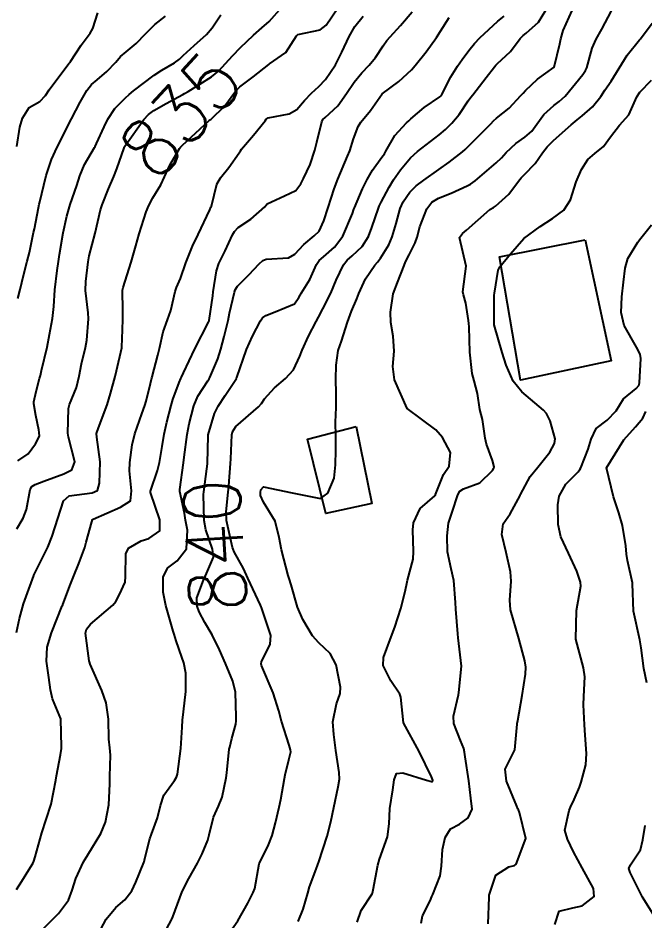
# Model space of a CAD drawing. Header units: metres. Extents: x 307586 to 320046, y 7427249 to 7434250.
# Drawn here: x 319420.1 to 319464, y 7427524.3 to 7427587.5 of the extents above; entities that cross this region are included whole.
import ezdxf
from ezdxf.enums import TextEntityAlignment as Align

# ---------------------------------------------------------------- set-up
doc = ezdxf.new("R2010")
doc.units = ezdxf.units.M
doc.header["$MEASUREMENT"] = 0
for name, color, linetype in [('Cotas', 45, 'Continuous'), ('Curvas de Nivel 1m', 11, 'Continuous'), ('Curvas de Nivel 5m', 15, 'Continuous'), ('Edificações', 30, 'Continuous')]:
    doc.layers.add(name, color=color, linetype=linetype)
doc.styles.add('Style-STANDARD', font='STANDARD.shx')

msp = doc.modelspace()

# ---------------------------------------------------------------- linework, layer by layer
at = {"layer": 'Curvas de Nivel 1m', "flags": 128}
for points, elevation in [([(319419.972, 7427544.502), (319420.193, 7427545.479), (319420.479, 7427546.497), (319420.664, 7427547.022), (319421.187, 7427548.49), (319421.196, 7427548.507), (319421.214, 7427548.553), (319422.166, 7427550.476), (319422.489, 7427551.227), (319422.882, 7427552.466), (319423.275, 7427553.715), (319423.674, 7427554.061), (319425.281, 7427554.267), (319425.648, 7427554.435), (319425.797, 7427554.942), (319425.84, 7427556.432), (319425.607, 7427558.157), (319425.595, 7427558.436), (319425.72, 7427558.819), (319426.33, 7427560.43), (319426.572, 7427561.22), (319426.894, 7427562.425), (319426.994, 7427562.816), (319427.353, 7427564.42), (319427.357, 7427564.467), (319427.415, 7427565.672), (319427.437, 7427566.42), (319427.433, 7427567.087), (319427.4, 7427568.421), (319427.404, 7427568.47), (319427.455, 7427568.639), (319428.014, 7427570.412), (319428.33, 7427571.568), (319428.566, 7427572.404), (319429.062, 7427573.941), (319429.241, 7427574.394), (319429.531, 7427574.934), (319430.094, 7427575.835), (319430.353, 7427576.382), (319430.727, 7427577.212), (319431.389, 7427578.372), (319431.467, 7427578.478), (319431.575, 7427578.594), (319433.487, 7427580.342), (319433.555, 7427580.379), (319433.594, 7427580.406), (319434.584, 7427581.354), (319435.281, 7427582.323), (319435.434, 7427582.513), (319435.627, 7427582.683), (319436.558, 7427583.386), (319437.643, 7427584.261), (319437.708, 7427584.299), (319438.843, 7427585.095), (319439.59, 7427586.271), (319439.674, 7427586.351), (319441.238, 7427586.694), (319441.68, 7427587.008), (319442.503, 7427588.238)], 836), ([(319434.915, 7427523.509), (319435.487, 7427524.312), (319436.181, 7427525.547), (319436.568, 7427526.296), (319436.664, 7427526.577), (319436.973, 7427528.29), (319437.64, 7427529.63), (319437.894, 7427530.281), (319438.125, 7427531.16), (319438.386, 7427532.276), (319438.501, 7427532.802), (319438.751, 7427534.273), (319438.797, 7427534.52), (319439.056, 7427535.589), (319439.185, 7427536.146), (319439.18, 7427536.269), (319439.068, 7427536.613), (319438.537, 7427538.276), (319438.365, 7427539.013), (319437.963, 7427540.281), (319437.141, 7427542.194), (319437.12, 7427542.29), (319437.144, 7427542.438), (319437.755, 7427543.686), (319437.801, 7427544.284), (319437.181, 7427546.093), (319437.13, 7427546.238), (319437.12, 7427546.291), (319437.077, 7427546.4), (319436.178, 7427548.306), (319435.884, 7427548.975), (319435.231, 7427550.137), (319435.149, 7427550.321), (319435.105, 7427550.451), (319434.695, 7427552.326), (319434.664, 7427552.931), (319434.816, 7427554.325), (319434.862, 7427554.751), (319434.98, 7427556.323), (319434.992, 7427556.648), (319435.052, 7427558.323), (319435.106, 7427558.551), (319435.339, 7427558.906), (319436.936, 7427560.296), (319437.133, 7427560.516), (319437.361, 7427560.855), (319438.04, 7427561.617), (319438.832, 7427562.276), (319439.389, 7427562.877), (319439.836, 7427563.828), (319439.994, 7427564.264), (319440.437, 7427565.24), (319440.959, 7427566.255), (319441.122, 7427566.567), (319441.442, 7427567.161), (319441.986, 7427568.242), (319442.38, 7427569.154), (319442.89, 7427570.229), (319443.147, 7427570.555), (319443.482, 7427570.859), (319444.179, 7427571.526), (319444.631, 7427572.209), (319444.875, 7427572.84), (319445.327, 7427574.202), (319445.386, 7427574.34), (319445.529, 7427574.615), (319446.078, 7427575.661), (319446.394, 7427576.192), (319446.864, 7427576.883), (319447.568, 7427577.723), (319448.071, 7427578.173), (319449.585, 7427579.336), (319450.026, 7427579.708), (319450.471, 7427580.141), (319450.982, 7427580.756), (319451.617, 7427581.717), (319451.789, 7427581.959), (319451.931, 7427582.125), (319452.871, 7427583.347), (319453.461, 7427584.103), (319453.543, 7427584.203), (319453.646, 7427584.3), (319454.583, 7427585.167), (319455.264, 7427586.084), (319455.46, 7427586.298), (319455.677, 7427586.451), (319456.546, 7427587.21), (319457.048, 7427588.066)], 841), ([(319439.707, 7427524.262), (319440.065, 7427525.125), (319440.38, 7427526.256), (319440.51, 7427526.693), (319440.968, 7427527.919), (319441.091, 7427528.248), (319441.155, 7427528.428), (319441.75, 7427530.239), (319442, 7427531.243), (319442.204, 7427532.232), (319442.505, 7427533.695), (319442.608, 7427534.227), (319442.584, 7427534.692), (319442.339, 7427536.231), (319442.197, 7427537.346), (319442.144, 7427538.234), (319442.382, 7427539.507), (319442.643, 7427540.227), (319442.677, 7427540.669), (319442.374, 7427542.232), (319441.942, 7427543.029), (319441.158, 7427543.761), (319440.716, 7427544.254), (319440.031, 7427545.411), (319439.67, 7427546.265), (319439.209, 7427547.837), (319439.071, 7427548.271), (319439, 7427548.487), (319438.531, 7427550.277), (319438.38, 7427551.145), (319438.101, 7427552.282), (319437.276, 7427553.609), (319437.066, 7427554.078), (319437.06, 7427554.293), (319437.104, 7427554.475), (319437.289, 7427554.695), (319439.283, 7427554.27), (319441.279, 7427553.885), (319441.795, 7427554.242), (319442.229, 7427555.306), (319442.317, 7427556.235), (319442.348, 7427557.259), (319442.351, 7427558.235), (319442.334, 7427559.226), (319442.37, 7427560.235), (319442.374, 7427561.228), (319442.35, 7427562.235), (319442.361, 7427563.204), (319442.515, 7427564.233), (319442.746, 7427564.897), (319443.165, 7427566.224), (319443.441, 7427566.979), (319443.825, 7427567.841), (319443.955, 7427568.215), (319444.421, 7427569.253), (319445.082, 7427570.204), (319445.261, 7427570.417), (319445.481, 7427570.71), (319446.05, 7427571.639), (319446.301, 7427572.192), (319446.579, 7427573.123), (319446.862, 7427574.187), (319447.066, 7427574.648), (319447.54, 7427575.323), (319447.963, 7427575.757), (319448.5, 7427576.166), (319449.56, 7427576.906), (319450.294, 7427577.414), (319451.208, 7427578.134), (319451.402, 7427578.304), (319451.576, 7427578.471), (319453.201, 7427580.106), (319453.392, 7427580.307), (319453.599, 7427580.49), (319454.495, 7427581.206), (319455.312, 7427582.083), (319455.454, 7427582.252), (319455.627, 7427582.44), (319456.467, 7427583.24), (319457.643, 7427584.06), (319458.03, 7427585.692), (319458.107, 7427586.053), (319458.276, 7427586.648), (319458.894, 7427588.042)], 842), ([(319419.994, 7427526.499), (319420.364, 7427527.084), (319420.966, 7427528.059), (319421.126, 7427528.332), (319421.19, 7427528.487), (319421.283, 7427528.792), (319421.751, 7427530.479), (319422.069, 7427531.412), (319422.412, 7427532.469), (319422.727, 7427534.152), (319422.781, 7427534.464), (319423.058, 7427535.938), (319423.141, 7427536.381), (319423.144, 7427536.459), (319423.093, 7427538.46), (319422.494, 7427539.856), (319422.354, 7427540.471), (319422.244, 7427541.355), (319422.088, 7427542.476), (319422.138, 7427543.46), (319422.432, 7427544.471), (319423.182, 7427546.349), (319423.219, 7427546.423), (319423.235, 7427546.459), (319423.77, 7427547.889), (319423.987, 7427548.452), (319424.346, 7427549.325), (319424.765, 7427550.445), (319424.872, 7427550.81), (319425.26, 7427552.241), (319425.307, 7427552.395), (319425.351, 7427552.439), (319427.272, 7427553.276), (319427.971, 7427553.708), (319428.041, 7427554.402), (319427.9, 7427555.801), (319427.931, 7427556.404), (319428.095, 7427557.629), (319428.263, 7427558.401), (319428.76, 7427559.808), (319428.969, 7427560.396), (319429.059, 7427560.693), (319429.376, 7427561.933), (319429.46, 7427562.311), (319429.478, 7427562.389), (319429.887, 7427563.897), (319429.993, 7427564.384), (319430.243, 7427565.553), (319430.552, 7427566.379), (319430.781, 7427567.035), (319431.096, 7427568.374), (319431.192, 7427568.636), (319431.462, 7427569.276), (319431.847, 7427570.364), (319432.311, 7427571.537), (319432.702, 7427572.352), (319433.52, 7427574.089), (319433.599, 7427574.262), (319433.629, 7427574.339), (319434.013, 7427575.869), (319434.267, 7427576.333), (319434.852, 7427577.035), (319435.57, 7427578.07), (319435.67, 7427578.221), (319435.746, 7427578.318), (319436.572, 7427579.321), (319437.389, 7427580.302), (319437.478, 7427580.418), (319437.596, 7427580.514), (319439.068, 7427580.81), (319439.606, 7427581.116), (319440.148, 7427581.731), (319440.644, 7427582.26), (319441.165, 7427582.717), (319441.632, 7427583.208), (319442.334, 7427584.24), (319442.772, 7427585.117), (319443.277, 7427586.226), (319443.68, 7427586.923), (319444.26, 7427587.642)], 837), ([(319420.014, 7427578.506), (319420.216, 7427579.874), (319420.401, 7427580.502), (319420.866, 7427581.236), (319421.611, 7427581.674), (319422.011, 7427582.09), (319422.27, 7427582.48), (319423.642, 7427584.32), (319423.708, 7427584.394), (319423.759, 7427584.459), (319424.502, 7427585.604), (319425.147, 7427586.445), (319425.339, 7427586.781), (319425.687, 7427587.874)], 832), ([(319420.065, 7427556.502), (319420.796, 7427557.009), (319421.321, 7427557.712), (319421.584, 7427558.231), (319421.577, 7427558.486), (319421.539, 7427558.691), (319421.345, 7427559.679), (319421.202, 7427560.492), (319421.206, 7427560.641), (319421.366, 7427561.364), (319421.596, 7427562.27), (319421.657, 7427562.486), (319421.745, 7427562.843), (319422.126, 7427564.479), (319422.296, 7427565.361), (319422.498, 7427566.474), (319422.601, 7427567.307), (319422.676, 7427568.472), (319422.834, 7427569.837), (319422.932, 7427570.468), (319423, 7427570.948), (319423.241, 7427572.464), (319423.515, 7427573.642), (319423.694, 7427574.285), (319423.748, 7427574.458), (319424.199, 7427575.79), (319424.42, 7427576.451), (319424.755, 7427577.247), (319425.438, 7427578.441), (319425.489, 7427578.525), (319425.576, 7427578.717), (319426.118, 7427579.904), (319426.378, 7427580.432), (319426.86, 7427581.172), (319427.616, 7427581.931), (319427.876, 7427582.159), (319428.173, 7427582.412), (319429.634, 7427583.52), (319430.164, 7427583.858), (319431.04, 7427584.376), (319431.387, 7427584.632), (319431.65, 7427584.875), (319432.437, 7427585.582), (319433.289, 7427586.346), (319433.678, 7427586.825), (319434.284, 7427587.737)], 834), ([(319420.078, 7427567.869), (319420.242, 7427568.502), (319420.471, 7427569.492), (319420.727, 7427570.497), (319420.882, 7427571.095), (319421.18, 7427572.493), (319421.236, 7427572.762), (319421.52, 7427574.23), (319421.573, 7427574.489), (319421.583, 7427574.549), (319422.057, 7427576.482), (319422.432, 7427577.605), (319422.832, 7427578.471), (319423.588, 7427579.943), (319423.753, 7427580.297), (319423.837, 7427580.458), (319424.445, 7427581.617), (319424.914, 7427582.447), (319425.226, 7427582.845), (319425.63, 7427583.189), (319426.314, 7427583.755), (319426.934, 7427584.427), (319427.26, 7427584.813), (319427.654, 7427585.151), (319428.356, 7427585.716), (319429.022, 7427586.4), (319429.68, 7427587.057), (319430.42, 7427587.649)], 833), ([(319420.907, 7427522.848), (319422.574, 7427524.465), (319422.927, 7427524.824), (319423.624, 7427525.765), (319423.875, 7427526.451), (319424.132, 7427527.272), (319424.678, 7427528.443), (319424.786, 7427528.63), (319424.978, 7427528.92), (319425.882, 7427530.427), (319426.208, 7427531.219), (319426.448, 7427532.419), (319426.516, 7427533.896), (319426.529, 7427534.418), (319426.556, 7427535.915), (319426.515, 7427536.418), (319426.458, 7427537.033), (319426.436, 7427538.42), (319426.262, 7427539.581), (319425.959, 7427540.427), (319425.14, 7427542.268), (319425.089, 7427542.441), (319425.078, 7427542.506), (319424.806, 7427544.444), (319424.876, 7427544.733), (319425.169, 7427545.072), (319426.737, 7427546.417), (319426.933, 7427546.668), (319427.194, 7427547.164), (319427.597, 7427548.016), (319427.612, 7427548.406), (319427.635, 7427549.999), (319427.837, 7427550.404), (319428.714, 7427550.922), (319429.243, 7427551.074), (319430.026, 7427551.607), (319430.018, 7427552.382), (319429.378, 7427554.293), (319429.377, 7427554.389), (319429.858, 7427555.824), (319429.994, 7427556.383), (319430.18, 7427557.521), (319430.327, 7427558.38), (319430.512, 7427559.207), (319430.807, 7427560.375), (319430.932, 7427560.802), (319431.377, 7427561.999), (319431.485, 7427562.265), (319431.534, 7427562.368), (319431.688, 7427562.667), (319432.471, 7427564.354), (319433.431, 7427566.228), (319433.465, 7427566.308), (319433.47, 7427566.34), (319433.725, 7427568.062), (319433.76, 7427568.337), (319433.984, 7427569.819), (319434.154, 7427570.333), (319434.595, 7427571.22), (319435.113, 7427572.324), (319435.252, 7427572.576), (319435.508, 7427572.838), (319436.398, 7427573.427), (319437.378, 7427574.301), (319437.438, 7427574.387), (319437.526, 7427574.491), (319438.76, 7427575.057), (319439.54, 7427575.431), (319439.906, 7427575.908), (319440.084, 7427576.265), (319440.556, 7427577.267), (319440.884, 7427578.257), (319441.024, 7427578.81), (319441.368, 7427580.252), (319441.447, 7427580.399), (319441.597, 7427580.54), (319442.477, 7427581.37), (319443.103, 7427582.228), (319443.631, 7427583.03), (319444.175, 7427583.677), (319444.689, 7427584.21), (319445.114, 7427584.742), (319445.663, 7427585.569), (319445.925, 7427585.941), (319446.142, 7427586.195), (319446.884, 7427586.985), (319447.691, 7427587.955)], 838), ([(319425.55, 7427523.071), (319426.255, 7427524.42), (319426.931, 7427525.231), (319427.564, 7427525.776), (319428.06, 7427526.399), (319428.34, 7427527.009), (319428.898, 7427528.391), (319428.914, 7427528.45), (319428.976, 7427528.669), (319429.328, 7427530.048), (319429.441, 7427530.386), (319429.865, 7427531.527), (319430.072, 7427532.38), (319430.299, 7427533.109), (319431.041, 7427534.132), (319431.188, 7427534.368), (319431.25, 7427534.572), (319431.484, 7427536.364), (319431.581, 7427537.867), (319431.616, 7427538.362), (319431.671, 7427538.934), (319431.832, 7427540.359), (319431.841, 7427541.65), (319431.695, 7427542.362), (319431.559, 7427542.776), (319431.158, 7427543.916), (319431.016, 7427544.371), (319430.954, 7427544.583), (319430.45, 7427546.377), (319430.262, 7427547.314), (319430.25, 7427548.38), (319430.575, 7427549.021), (319431.224, 7427549.507), (319431.882, 7427550.36), (319431.95, 7427551.662), (319431.824, 7427552.362), (319431.742, 7427552.838), (319431.426, 7427554.368), (319431.421, 7427554.504), (319431.667, 7427556.365), (319431.717, 7427556.772), (319431.93, 7427558.361), (319432.086, 7427559.104), (319432.406, 7427560.354), (319432.68, 7427561.033), (319433.38, 7427562.121), (319433.473, 7427562.248), (319433.525, 7427562.339), (319434.084, 7427563.645), (319434.289, 7427564.331), (319434.524, 7427565.221), (319434.797, 7427566.326), (319434.909, 7427566.854), (319435.246, 7427568.322), (319435.296, 7427568.48), (319435.457, 7427568.744), (319436.255, 7427569.522), (319436.981, 7427570.305), (319437.235, 7427570.544), (319437.478, 7427570.631), (319439.037, 7427570.72), (319439.484, 7427570.986), (319440.098, 7427571.66), (319440.839, 7427572.257), (319441.179, 7427572.581), (319441.514, 7427573.321), (319441.809, 7427574.246), (319442.223, 7427575.56), (319442.49, 7427576.236), (319443.171, 7427577.828), (319443.316, 7427578.224), (319443.581, 7427579.046), (319443.9, 7427579.907), (319444.096, 7427580.215), (319444.781, 7427581.032), (319445.601, 7427582.2), (319446.761, 7427583.059), (319447.64, 7427583.892), (319447.899, 7427584.176), (319448.68, 7427585.143), (319449.393, 7427586.154), (319449.677, 7427586.58), (319450.29, 7427587.541)], 839), ([(319443.833, 7427524.211), (319444.113, 7427525.03), (319444.887, 7427526.201), (319444.909, 7427526.244), (319444.956, 7427526.476), (319445.287, 7427528.195), (319445.409, 7427528.625), (319445.954, 7427530.186), (319446.09, 7427531.1), (319446.131, 7427532.183), (319446.334, 7427533.478), (319446.43, 7427534.179), (319446.596, 7427534.63), (319447.05, 7427534.667), (319448.69, 7427534.154), (319449.042, 7427534.061), (319449.118, 7427534.074), (319449.135, 7427534.149), (319449.046, 7427534.379), (319448.175, 7427536.159), (319447.093, 7427538.17), (319446.905, 7427539.967), (319446.828, 7427540.174), (319446.202, 7427541.108), (319445.667, 7427542.192), (319445.691, 7427542.735), (319446.228, 7427544.184), (319446.487, 7427544.866), (319446.906, 7427546.174), (319447.205, 7427547.362), (319447.341, 7427548.039), (319447.375, 7427548.168), (319447.761, 7427549.631), (319447.775, 7427550.165), (319447.735, 7427551.686), (319447.794, 7427552.165), (319448.264, 7427553.169), (319449.282, 7427554.07), (319449.318, 7427554.114), (319449.331, 7427554.15), (319449.893, 7427555.555), (319450.286, 7427556.14), (319450.374, 7427557.087), (319449.828, 7427558.145), (319449.338, 7427558.686), (319447.353, 7427560.17), (319446.447, 7427562.184), (319446.327, 7427563.121), (319446.426, 7427564.185), (319446.356, 7427565.249), (319446.206, 7427566.188), (319446.172, 7427566.924), (319446.355, 7427568.191), (319446.655, 7427568.994), (319447.123, 7427570.184), (319447.226, 7427570.434), (319447.484, 7427570.934), (319447.907, 7427571.763), (319448.037, 7427572.172), (319448.234, 7427572.893), (319448.711, 7427574.162), (319449.067, 7427574.619), (319449.534, 7427574.902), (319450.423, 7427575.258), (319451.547, 7427575.761), (319451.786, 7427575.89), (319452.111, 7427576.122), (319453.566, 7427577.365), (319453.937, 7427577.729), (319454.272, 7427578.093), (319454.946, 7427578.72), (319455.584, 7427579.169), (319456.071, 7427579.592), (319456.427, 7427580.072), (319456.911, 7427580.759), (319457.613, 7427581.389), (319457.997, 7427581.675), (319458.403, 7427582.048), (319459.638, 7427583.552), (319459.835, 7427583.834), (319459.925, 7427584.027), (319460.292, 7427585.396), (319460.576, 7427586.021), (319460.973, 7427586.724), (319461.657, 7427588.01)], 843), ([(319448.32, 7427524.156), (319448.423, 7427524.662), (319448.946, 7427525.72), (319449.081, 7427526.018), (319449.141, 7427526.148), (319449.661, 7427527.448), (319449.754, 7427528.142), (319449.813, 7427529.313), (319450.001, 7427530.14), (319450.385, 7427530.753), (319451.007, 7427531.083), (319451.624, 7427531.51), (319451.891, 7427532.117), (319451.806, 7427532.894), (319451.665, 7427534.121), (319451.394, 7427535.799), (319451.349, 7427536.126), (319451.316, 7427536.367), (319451.081, 7427536.93), (319450.612, 7427538.135), (319450.595, 7427538.638), (319450.929, 7427540.132), (319450.955, 7427540.292), (319451.143, 7427542.13), (319450.925, 7427544.132), (319450.897, 7427544.402), (319450.748, 7427546.134), (319450.729, 7427546.603), (319450.611, 7427548.136), (319450.414, 7427548.945), (319450.157, 7427550.141), (319450.132, 7427551.259), (319450.248, 7427552.14), (319450.493, 7427552.915), (319450.897, 7427554.134), (319451.028, 7427554.392), (319451.289, 7427554.54), (319452.433, 7427554.976), (319453.309, 7427555.836), (319453.416, 7427555.995), (319453.434, 7427556.099), (319453.317, 7427556.523), (319452.894, 7427557.672), (319452.802, 7427558.108), (319452.629, 7427559.394), (319452.422, 7427560.114), (319452.27, 7427561.216), (319452.029, 7427562.12), (319451.885, 7427562.619), (319451.728, 7427564.125), (319451.675, 7427565.881), (319451.657, 7427566.127), (319451.635, 7427566.327), (319451.447, 7427567.548), (319451.29, 7427568.132), (319451.247, 7427568.341), (319451.473, 7427570.13), (319451.008, 7427572.135), (319451.212, 7427572.426), (319451.508, 7427572.664), (319453.14, 7427574.106), (319453.38, 7427574.247), (319453.526, 7427574.334), (319454.456, 7427575.174), (319455.136, 7427576.084), (319455.319, 7427576.319), (319455.558, 7427576.549), (319456.304, 7427577.335), (319456.819, 7427578.068), (319457.148, 7427578.494), (319457.582, 7427578.943), (319458.825, 7427580.042), (319459.252, 7427580.381), (319459.602, 7427580.653), (319460.331, 7427581.304), (319460.898, 7427582.017), (319461.189, 7427582.453), (319461.634, 7427583.09), (319462.184, 7427584.002), (319462.741, 7427584.91), (319463.613, 7427585.981), (319463.674, 7427586.052), (319464.502, 7427587.155)], 844), ([(319457.682, 7427524.042), (319457.991, 7427524.986), (319458.941, 7427525.23), (319459.597, 7427525.366), (319460.427, 7427526.015), (319460.391, 7427526.584), (319459.6, 7427528.024), (319458.984, 7427529.149), (319458.565, 7427530.034), (319458.385, 7427530.653), (319458.677, 7427532.033), (319458.786, 7427532.271), (319459.031, 7427532.795), (319459.403, 7427533.663), (319459.525, 7427534.025), (319459.844, 7427535.24), (319459.909, 7427536.022), (319459.809, 7427537.299), (319459.76, 7427538.023), (319459.694, 7427539.437), (319459.703, 7427540.024), (319459.776, 7427541.381), (319459.702, 7427542.024), (319459.163, 7427544.03), (319459.193, 7427546.03), (319459.499, 7427547.738), (319459.473, 7427548.027), (319459.22, 7427548.778), (319458.646, 7427550.036), (319458.096, 7427551.196), (319457.908, 7427552.044), (319457.896, 7427553.424), (319457.977, 7427554.043), (319458.463, 7427554.871), (319459.309, 7427555.746), (319459.441, 7427555.899), (319459.498, 7427556.028), (319460.012, 7427557.337), (319460.226, 7427558.021), (319460.573, 7427558.785), (319461.346, 7427559.35), (319461.985, 7427560.001), (319462.501, 7427560.858), (319463.377, 7427561.572), (319463.563, 7427561.796), (319463.619, 7427561.978), (319463.696, 7427563.681), (319463.66, 7427563.977), (319463.41, 7427564.458), (319462.53, 7427565.994), (319462.338, 7427566.893), (319462.383, 7427567.996), (319462.494, 7427569.026), (319462.618, 7427569.993), (319462.806, 7427570.667), (319463.5, 7427571.813), (319463.565, 7427571.916), (319463.612, 7427571.979), (319464.442, 7427573.042)], 846), ([(319464.135, 7427540.963), (319463.92, 7427541.972), (319463.722, 7427543.409), (319463.632, 7427543.975), (319463.193, 7427545.98), (319463.126, 7427547.895), (319463.115, 7427547.981), (319462.769, 7427549.527), (319462.709, 7427549.988), (319462.661, 7427550.57), (319462.415, 7427551.993), (319462.154, 7427552.879), (319461.798, 7427554.002), (319461.313, 7427556.01), (319462.526, 7427557.992), (319463.342, 7427558.897), (319463.836, 7427559.487), (319464.057, 7427559.973)], 847), ([(319464.927, 7427524.207), (319463.828, 7427525.971), (319462.97, 7427527.696), (319462.884, 7427527.893), (319462.871, 7427527.982), (319462.975, 7427528.233), (319463.671, 7427529.288), (319463.842, 7427529.972), (319464.001, 7427530.977)], 847)]:
    msp.add_lwpolyline(points, dxfattribs=dict(at, elevation=elevation))
at = {"layer": 'Curvas de Nivel 5m', "flags": 128}
for points, elevation in [([(319420.008, 7427551.746), (319420.446, 7427552.498), (319420.672, 7427553.093), (319420.936, 7427554.493), (319421.059, 7427554.719), (319421.287, 7427554.857), (319421.903, 7427555.094), (319423.294, 7427555.611), (319423.868, 7427555.884), (319424.063, 7427556.452), (319423.629, 7427558.157), (319423.574, 7427558.458), (319423.629, 7427560.178), (319423.697, 7427560.457), (319424.175, 7427561.648), (319424.377, 7427562.45), (319424.538, 7427563.302), (319424.813, 7427564.446), (319424.905, 7427564.948), (319425.029, 7427566.444), (319425.006, 7427566.867), (319424.821, 7427568.446), (319424.84, 7427569.066), (319424.997, 7427570.445), (319425.071, 7427570.852), (319425.503, 7427572.44), (319425.866, 7427574.09), (319425.978, 7427574.435), (319426.42, 7427575.545), (319426.795, 7427576.427), (319427.016, 7427576.96), (319427.516, 7427578.421), (319427.532, 7427578.462), (319427.574, 7427578.528), (319428.9, 7427580.4), (319429.229, 7427580.765), (319429.603, 7427581.047), (319430.459, 7427581.533), (319431.62, 7427582.156), (319431.759, 7427582.229), (319432.005, 7427582.364), (319433.633, 7427583.384), (319434.151, 7427583.822), (319434.628, 7427584.33), (319435.107, 7427584.87), (319435.66, 7427585.435), (319436.122, 7427585.86), (319436.59, 7427586.311), (319437.159, 7427586.824), (319437.683, 7427587.269), (319438.595, 7427588.286)], 835), ([(319430.164, 7427523.124), (319430.844, 7427524.371), (319430.868, 7427524.426), (319430.925, 7427524.598), (319431.583, 7427526.36), (319432.041, 7427527.27), (319432.652, 7427528.345), (319432.979, 7427528.998), (319433.375, 7427529.95), (319433.479, 7427530.335), (319433.781, 7427531.563), (319434.128, 7427532.329), (319434.394, 7427532.961), (319434.662, 7427534.324), (319434.706, 7427534.664), (319434.888, 7427536.322), (319434.917, 7427536.47), (319435.074, 7427537.075), (319435.332, 7427538.074), (319435.363, 7427538.316), (319435.367, 7427538.587), (319435.309, 7427540.317), (319435.124, 7427541.092), (319434.614, 7427542.325), (319434.193, 7427543.289), (319433.681, 7427544.335), (319433.172, 7427545.2), (319432.774, 7427545.941), (319432.628, 7427546.348), (319432.611, 7427546.93), (319433.141, 7427548.341), (319433.214, 7427548.459), (319433.784, 7427549.778), (319433.705, 7427550.335), (319433.253, 7427551.67), (319433.13, 7427552.342), (319433.086, 7427554.148), (319433.099, 7427554.343), (319433.307, 7427555.945), (319433.357, 7427556.295), (319433.363, 7427556.34), (319433.399, 7427558.272), (319433.405, 7427558.339), (319433.852, 7427559.831), (319434.099, 7427560.333), (319434.605, 7427561.087), (319435.382, 7427562.278), (319435.398, 7427562.305), (319435.419, 7427562.355), (319436.08, 7427564.313), (319436.499, 7427565.227), (319437.068, 7427566.304), (319437.215, 7427566.523), (319437.437, 7427566.697), (319438.088, 7427566.939), (319439.445, 7427567.504), (319439.765, 7427567.952), (319439.947, 7427568.265), (319440.516, 7427569.206), (319440.996, 7427570.255), (319441.188, 7427570.542), (319441.481, 7427570.801), (319442.25, 7427571.48), (319442.832, 7427572.23), (319443.519, 7427573.837), (319443.613, 7427574.128), (319443.644, 7427574.219), (319444.212, 7427575.545), (319444.53, 7427576.21), (319444.905, 7427576.861), (319445.569, 7427577.761), (319445.755, 7427578.014), (319445.858, 7427578.197), (319446.484, 7427579.291), (319447.303, 7427580.183), (319447.454, 7427580.323), (319447.597, 7427580.463), (319448.53, 7427581.245), (319449.62, 7427581.982), (319449.709, 7427582.062), (319449.76, 7427582.149), (319450.391, 7427583.386), (319450.864, 7427584.138), (319451.19, 7427584.595), (319451.659, 7427585.231), (319452.066, 7427585.725), (319452.438, 7427586.119), (319453.685, 7427587.28), (319454.135, 7427587.649)], 840), ([(319453.018, 7427524.099), (319453.084, 7427525.966), (319453.092, 7427526.099), (319453.553, 7427527.508), (319454.453, 7427528.085), (319454.868, 7427528.187), (319454.975, 7427528.281), (319455.644, 7427530.07), (319455.208, 7427531.889), (319455.131, 7427532.078), (319455.103, 7427532.159), (319455.025, 7427532.328), (319454.302, 7427534.087), (319454.213, 7427534.931), (319454.796, 7427536.083), (319454.878, 7427536.278), (319455.048, 7427538.08), (319455.055, 7427538.119), (319455.095, 7427538.324), (319455.387, 7427540.076), (319455.622, 7427541.586), (319455.663, 7427542.072), (319455.591, 7427542.517), (319455.163, 7427544.08), (319454.579, 7427546.086), (319454.536, 7427546.75), (319454.628, 7427548.086), (319454.567, 7427548.739), (319454.28, 7427550.09), (319453.98, 7427551.365), (319454.072, 7427552.092), (319454.55, 7427552.807), (319455.252, 7427554.08), (319455.263, 7427554.1), (319455.284, 7427554.151), (319455.949, 7427555.424), (319456.483, 7427556.062), (319457.324, 7427557.129), (319457.649, 7427557.728), (319457.707, 7427558.046), (319457.345, 7427559.301), (319457.111, 7427559.814), (319456.89, 7427560.057), (319455.372, 7427561.331), (319454.776, 7427562.086), (319454.268, 7427563.218), (319454.002, 7427564.094), (319453.432, 7427566.027), (319453.424, 7427566.1), (319453.434, 7427568.081), (319453.434, 7427568.1), (319453.455, 7427568.259), (319453.72, 7427569.848), (319453.843, 7427570.096), (319454.583, 7427570.993), (319455.503, 7427572.08), (319456.663, 7427572.917), (319457.517, 7427573.466), (319458.317, 7427574.048), (319458.79, 7427574.785), (319459.173, 7427576.036), (319459.562, 7427576.916), (319459.995, 7427577.599), (319460.489, 7427578.021), (319461.084, 7427578.508), (319461.585, 7427579.193), (319462.213, 7427580.001), (319462.863, 7427580.732), (319463.433, 7427581.983), (319463.626, 7427582.312), (319464.448, 7427583.159)], 845)]:
    msp.add_lwpolyline(points, dxfattribs=dict(at, elevation=elevation))
at = {"layer": 'Edificações'}
for points in [[(319459.8, 7427571.991), (319461.633, 7427563.504), (319455.283, 7427562.164), (319453.807, 7427570.785), (319459.8, 7427571.991)], [(319443.765, 7427558.92), (319444.871, 7427553.527), (319441.641, 7427552.82), (319440.357, 7427558.036), (319443.765, 7427558.92)]]:
    msp.add_lwpolyline(points, dxfattribs=at)

# ---------------------------------------------------------------- texts
at = {"layer": 'Cotas', "style": 'Style-STANDARD'}
for s, rotation, p in [('835', 47.27582, (319431.484, 7427580.755, 835)), ('840', 93.51337, (319433.866, 7427550.589, 840))]:
    msp.add_text(s, height=4, rotation=rotation, dxfattribs=at).set_placement(p, align=Align.MIDDLE_CENTER)

doc.saveas('drawing.dxf')
